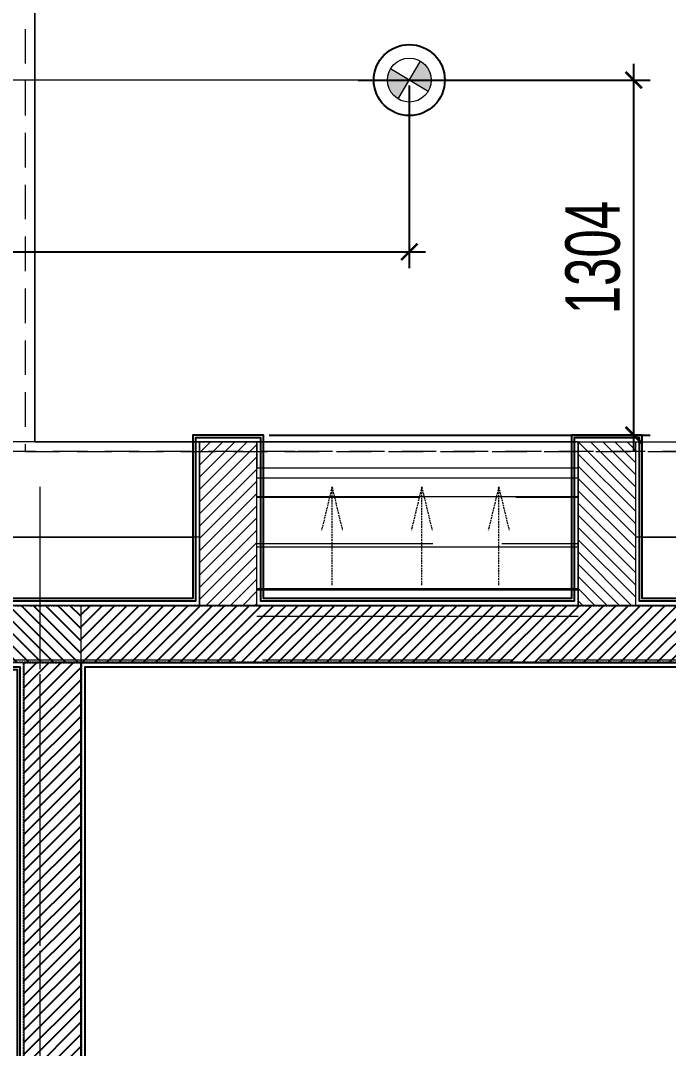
# Model space of a CAD drawing. Header units: millimetres. Extents: x -343543 to 400519, y -115663 to 104219.
# Drawn here: x -145506 to -143127, y 8574 to 12347 of the extents above; entities that cross this region are included whole.
import ezdxf
from ezdxf.xclip import XClip

# ---------------------------------------------------------------- set-up
doc = ezdxf.new("R2010")
doc.units = ezdxf.units.MM
doc.header["$XCLIPFRAME"] = 0
for name, pattern in [('XREF MAT BANG TUONG XAY$0$01.Xref _MB T1$0$HIDDEN', [9.525, 6.35, -3.175]), ('XREF MAT BANG TUONG XAY$0$CENTER', [50.8, 31.75, -6.35, 6.35, -6.35]), ('XREF MAT BANG TUONG XAY$0$xref_IKIGAI_Cot$0$HIDDEN', [9.525, 6.35, -3.175])]:
    doc.linetypes.add(name, pattern=pattern)
doc.layers.get('0').update_dxf_attribs({"color": 231, "lineweight": 0})
doc.layers.get('DefPoints').update_dxf_attribs({"color": 191})
for name, color, linetype, lineweight in [('1-INNO-E-Emergency', 1, 'EME', 5), ('A-SYMBOLS', 10, 'Continuous', 13), ('kata_dim', 231, 'Continuous', 0), ('SME-E-COND-LTG', 51, 'Continuous', 18), ('XREF MAT BANG TUONG XAY$0$01.Xref _MB T1$0$$0$A-PATT', 8, 'Continuous', 9), ('XREF MAT BANG TUONG XAY$0$01.Xref _MB T1$0$$0$A-WALL-INT', 8, 'Continuous', 9), ('XREF MAT BANG TUONG XAY$0$01.Xref _MB T1$0$A-FURN', 8, 'Continuous', 5), ('XREF MAT BANG TUONG XAY$0$01.Xref _MB T1$0$A-HIDD', 8, 'XREF MAT BANG TUONG XAY$0$01.Xref _MB T1$0$HIDDEN', 9), ('XREF MAT BANG TUONG XAY$0$01.Xref _MB T1$0$A-SYMBOLS', 8, 'Continuous', 13), ('XREF MAT BANG TUONG XAY$0$01.Xref _MB T1$0$A-TEXT', 8, 'Continuous', 25), ('XREF MAT BANG TUONG XAY$0$A-FINE', 8, 'Continuous', 25), ('XREF MAT BANG TUONG XAY$0$A-GRID', 8, 'XREF MAT BANG TUONG XAY$0$CENTER', 15), ('XREF MAT BANG TUONG XAY$0$A-WALL-INT', 8, 'Continuous', 9)]:
    doc.layers.add(name, color=color, linetype=linetype, lineweight=lineweight)
for name, color, linetype in [('XREF MAT BANG TUONG XAY$0$A-FNSH', 8, 'Continuous'), ('XREF MAT BANG TUONG XAY$0$A-FURN', 8, 'Continuous'), ('XREF MAT BANG TUONG XAY$0$A-PATT', 8, 'Continuous'), ('XREF MAT BANG TUONG XAY$0$xref_IKIGAI_Cot$0$S-HIDD', 8, 'XREF MAT BANG TUONG XAY$0$xref_IKIGAI_Cot$0$HIDDEN')]:
    doc.layers.add(name, color=color, linetype=linetype)
doc.styles.add('ROMANSssss', font='vntimeh.shx', dxfattribs={"width": 0.7})
doc.styles.add('SM-DIMTEXT', font='SME.shx', dxfattribs={"width": 0.7})
doc.linetypes.add('EME', pattern='A,2463.214661,-165.6529,["E",ROMANSssss,S=300,R=360,X=0,Y=-153.361507],-321.423057,2528.257516', length=5478.548134)
doc.dimstyles.new('SDIM-100', dxfattribs={"dimscale": 100, "dimtxt": 2, "dimasz": 0.6, "dimexe": 0.6, "dimexo": 0.2, "dimgap": 0.5, "dimtad": 1, "dimdec": 0, "dimzin": 12, "dimtxsty": 'SM-DIMTEXT', "dimblk": 'ARCHTICK', "dimblk1": 'ARCHTICK', "dimblk2": 'ARCHTICK', "dimcen": 0.12, "dimdle": 0.6, "dimclrd": 7, "dimclre": 8, "dimadec": 0, "dimazin": 3, "dimtfac": 2, "dimtix": 1, "dimtmove": 1, "dimatfit": 3, "dimfxl": 1, "dimtzin": 0, "dimarcsym": 1})

# ---------------------------------------------------------------- blocks, each defined once
blk = doc.blocks.new('XREF MAT BANG TUONG XAY$0$00.xref_IKIGAI_Truc')
at = {"layer": 'XREF MAT BANG TUONG XAY$0$A-GRID', "color": 8, "ltscale": 20}
for points in [[(35900, -3895), (35900, 10635.4)], [(-2907.5, 10000), (42750, 10000)]]:
    blk.add_lwpolyline(points, dxfattribs=at)
blk = doc.blocks.new('*U110')
at = {"layer": 'XREF MAT BANG TUONG XAY$0$01.Xref _MB T1$0$$0$A-PATT'}
h = blk.add_hatch(dxfattribs=at)
h.set_pattern_fill('ANSI31', color=8, scale=10, angle=0.0001)
h.set_pattern_definition([(45.00006, (-3942.478, 18758.16), (-22.450663, 22.450617), [])])
h.paths.add_polyline_path([(210, 600), (0, 600), (0, 0), (210, 0)])
at = {"layer": 'XREF MAT BANG TUONG XAY$0$01.Xref _MB T1$0$$0$A-WALL-INT', "color": 8}
blk.add_lwpolyline([(210, 600), (0, 600), (0, 0), (210, 0)], close=True, dxfattribs=at)
blk = doc.blocks.new('XREF MAT BANG TUONG XAY$0$xref_IKIGAI_Cot')
at = {"layer": 'XREF MAT BANG TUONG XAY$0$A-GRID', "color": 8, "ltscale": 20}
for points in [[(35900, -3895), (35900, 10635.4)], [(-2907.5, 10000), (42750, 10000)]]:
    blk.add_lwpolyline(points, dxfattribs=at)
at = {"layer": 'XREF MAT BANG TUONG XAY$0$xref_IKIGAI_Cot$0$S-HIDD', "color": 8}
for points in [[(34900, 10200), (39790, 10200), (39790, 9990), (34900, 9990)], [(36050, 3000), (35840, 3000), (35840, 9990), (36050, 9990)]]:
    blk.add_lwpolyline(points, close=True, dxfattribs=at)
blk = doc.blocks.new('*U229')
at = {"layer": 'XREF MAT BANG TUONG XAY$0$A-PATT'}
h = blk.add_hatch(dxfattribs=at)
h.set_pattern_fill('ANSI31', color=8, scale=10)
h.set_pattern_definition([(45, (38996.8, -11293.564), (-22.45064, 22.45064), [])])
h.paths.add_polyline_path([(-38.7, 47.5), (3511.3, 47.5), (3511.3, -162.5), (-38.7, -162.5)])
at = {"layer": 'XREF MAT BANG TUONG XAY$0$A-WALL-INT', "color": 8}
blk.add_lwpolyline([(-38.7, 47.5), (3511.3, 47.5), (3511.3, -162.5), (-38.7, -162.5)], close=True, dxfattribs=at)
blk = doc.blocks.new('*U227')
at = {"layer": 'XREF MAT BANG TUONG XAY$0$A-PATT'}
h = blk.add_hatch(dxfattribs=at)
h.set_pattern_fill('ANSI31', color=8, scale=10)
h.set_pattern_definition([(45, (36946.78, -11293.564), (-22.45064, 22.45064), [])])
h.paths.add_polyline_path([(-38.7, 47.5), (1461.3, 47.5), (1461.3, -162.5), (-38.7, -162.5)])
at = {"layer": 'XREF MAT BANG TUONG XAY$0$A-WALL-INT', "color": 8}
blk.add_lwpolyline([(-38.7, 47.5), (1461.3, 47.5), (1461.3, -162.5), (-38.7, -162.5)], close=True, dxfattribs=at)
blk = doc.blocks.new('*U228')
at = {"layer": 'XREF MAT BANG TUONG XAY$0$A-PATT'}
h = blk.add_hatch(dxfattribs=at)
h.set_pattern_fill('ANSI31', color=8, scale=10)
h.set_pattern_definition([(45, (42036.79, -11293.564), (-22.45064, 22.45064), [])])
h.paths.add_polyline_path([(-38.7, 47.5), (6551.3, 47.5), (6551.3, -162.5), (-38.7, -162.5)])
at = {"layer": 'XREF MAT BANG TUONG XAY$0$A-WALL-INT', "color": 8}
blk.add_lwpolyline([(-38.7, 47.5), (6551.3, 47.5), (6551.3, -162.5), (-38.7, -162.5)], close=True, dxfattribs=at)
blk = doc.blocks.new('XREF MAT BANG TUONG XAY$0$01.Xref _MB T1$0$Phong tam')
at = {"layer": 'XREF MAT BANG TUONG XAY$0$A-FURN', "color": 8}
blk.add_blockref('*U227', (-4616.3, 7152.5), dxfattribs=at)
at = {"layer": 'XREF MAT BANG TUONG XAY$0$A-FURN', "color": 8, "rotation": 90}
blk.add_blockref('*U228', (-4607.5, 438.7), dxfattribs=at)
blk = doc.blocks.new('01.Xref _MB T1')
at = {"layer": 'XREF MAT BANG TUONG XAY$0$01.Xref _MB T1$0$A-FURN', "ltscale": 500}
h = blk.add_hatch(dxfattribs=at)
h.set_pattern_fill('AR-RROOF', color=8, scale=10)
h.paths.add_polyline_path([(37874.99904, 10150.00011), (36694.99903, 10150.00011), (36694.99903, 10749.99994), (37874.99904, 10749.99994)])
at = {"color": 8}
blk.add_lwpolyline([(34650.00011, 15899.99915), (31605.00022, 15900.00022), (31605.00022, 19187.99989), (34600.00955, 19190.00266), (34600.00955, 19100.00025), (35000.00022, 19100), (35000.00022, 19190.00241), (39700.00022, 19190.00241), (39699.99997, 18999.99692), (39789.99986, 18999.99692), (39790.00011, 10200), (34650.00011, 10200), (34650.00011, 15899.99915)], dxfattribs=at)
for points in [[(34930.00011, 18907.20169), (39540.00011, 18902.78641), (39540.00011, 10450), (38084.99904, 10450), (38084.99904, 10200), (36484.99904, 10200), (36484.99904, 10450), (34930.00011, 10450)], [(36460.00014, 10449.99962), (36459.90202, 10824.96238), (36720.02483, 10825.03045), (36720.02483, 10225.00011), (37849.99991, 10225.00011), (37849.99991, 10825.00851), (38110.00023, 10825.00851), (38110.00023, 10450), (39540.00011, 10450), (39540.00011, 18876.83588), (34930.00011, 18907.20169), (34930.00011, 10450)], [(38084.99904, 10200), (36484.99904, 10200), (36484.99904, 10800), (38084.99904, 10800)], [(37874.99904, 10799.99994), (36694.99903, 10799.99994), (36694.99903, 10704.99994), (37874.99904, 10704.99994)], [(37874.99904, 10200.00011), (36694.99903, 10200.00011), (36694.99903, 10799.99994), (37874.99904, 10799.99994)]]:
    blk.add_lwpolyline(points, close=True, dxfattribs=at)
at = {"layer": 'XREF MAT BANG TUONG XAY$0$01.Xref _MB T1$0$A-FURN', "color": 8}
for points in [[(38920.00011, 15748), (39420.00011, 15748), (39420.00011, 10799.83247), (37734.99904, 10800), (36834.99903, 10800), (35280.00011, 10800), (35280.00011, 14948), (35880.00011, 14948)], [(39320.00011, 15748), (39320.00011, 10799.92121), (35380.00011, 10800.07879), (35380.00011, 14948)], [(37175.20395, 14948), (35880.00021, 14948), (35880.0001, 10800), (38920.00002, 10800), (38920.00011, 15748), (38829.08597, 15748)], [(38920.00011, 15748), (38920.00011, 10799.83247), (35880.00011, 10800), (35880.00011, 14948)]]:
    blk.add_lwpolyline(points, dxfattribs=at)
at = {"layer": 'XREF MAT BANG TUONG XAY$0$01.Xref _MB T1$0$A-HIDD', "color": 8, "ltscale": 20}
for points in [[(38920.00011, 15783), (39455.00011, 15783), (39455.00011, 10764.82899), (37734.99556, 10765), (36834.99903, 10765), (35245.00011, 10765), (35245.00011, 14983), (35845.00021, 14983)], [(37557.72069, 14983), (35845.00021, 14983), (35845.0001, 10765), (38955.00001, 10765), (38955.00011, 15783), (38812.07067, 15783)]]:
    blk.add_lwpolyline(points, dxfattribs=at)
at = {"layer": 'XREF MAT BANG TUONG XAY$0$01.Xref _MB T1$0$A-HIDD', "color": 8}
for points in [[(36971.15988, 10274.85092), (36971.15988, 10634.88777), (36933.03168, 10476.03058)], [(36971.15988, 10274.85092), (36971.15988, 10634.88777), (37009.28809, 10476.03058)], [(37300.62167, 10274.85092), (37300.62167, 10634.88777), (37262.49347, 10476.03058)], [(37300.62167, 10274.85092), (37300.62167, 10634.88777), (37338.74988, 10476.03058)], [(37583.32162, 10274.85092), (37583.32162, 10634.88777), (37545.19342, 10476.03058)], [(37583.32162, 10274.85092), (37583.32162, 10634.88777), (37621.44983, 10476.03058)]]:
    blk.add_lwpolyline(points, dxfattribs=at)
at = {"layer": 'XREF MAT BANG TUONG XAY$0$A-FINE', "color": 8}
blk.add_lwpolyline([(36050.00152, 9989.99976), (39905.01103, 9989.99976), (39905.01103, 3094.99998), (36050.00152, 3094.99998)], close=True, dxfattribs=at)
at = {"layer": 'XREF MAT BANG TUONG XAY$0$A-FNSH', "color": 8}
for points in [[(40015.00146, 10215.00021), (38100.00023, 10215.00021), (38100.00023, 10814.87515), (37860.00023, 10815.00334), (37859.99991, 10215.00011), (36710.00043, 10215.00011), (36710.02443, 10815.02783), (36470.00023, 10814.96502), (36470.00008, 10214.99984), (34535.0013, 10214.99984), (34535.0013, 9974.99999), (35825.01179, 9975.00168), (35825.01906, 4469.99998), (34280.0013, 4469.99998)], [(40015.00146, 10225.00021), (38110.00023, 10225.00021), (38110.00023, 10824.86981), (37850.00024, 10825.00868), (37849.99991, 10225.00011), (36720.00083, 10225.00011), (36720.02483, 10825.03045), (36460.00023, 10824.96241), (36460.00008, 10224.99984), (34525.0013, 10224.99984), (34525.0013, 9964.99997), (35815.01181, 9965.00167), (35815.01905, 4479.99998), (34270.0013, 4479.99998)], [(25775.01058, 5984.99999), (31040.01069, 5984.99999), (31040.01069, 5884.99999), (31380.0013, 5884.99999), (31380.0013, 1284.99999), (31620.01069, 1284.99999), (31620.00978, 2985.0003), (40015.01091, 2984.99996), (40015.00113, 4414.99998), (37635.00083, 4415.00002), (37635.00082, 4290.0096), (39890.01081, 4290.00949), (39890.01081, 3414.99997), (39685.00142, 3414.99997), (39685.0012, 3109.99998), (36065.02005, 3109.99998), (36065.02143, 9974.99976), (39585.00146, 9975), (39585.00146, 9785.00021), (39890.01088, 9785.00021), (39890.01013, 5504.99989)]]:
    blk.add_lwpolyline(points, dxfattribs=at)
at = {"color": 8}
blk.add_blockref('XREF MAT BANG TUONG XAY$0$00.xref_IKIGAI_Truc', (0.00011, 0), dxfattribs=at)
ref = blk.add_blockref('XREF MAT BANG TUONG XAY$0$xref_IKIGAI_Cot', (-0.00927, -0.00001), dxfattribs=at)
XClip(ref).set_block_clipping_path([(-1610.3425959283, -2225.6693134198), (41829.1295208634, 21555.8819575264)])
at = {"layer": 'XREF MAT BANG TUONG XAY$0$01.Xref _MB T1$0$A-SYMBOLS', "color": 8}
blk.add_blockref('*U110', (36484.99903, 10200), dxfattribs=at)
at = {"layer": 'XREF MAT BANG TUONG XAY$0$01.Xref _MB T1$0$A-SYMBOLS', "color": 8, "xscale": -1}
blk.add_blockref('*U110', (38084.99904, 10200), dxfattribs=at)
at = {"layer": 'XREF MAT BANG TUONG XAY$0$A-FURN', "color": 8, "rotation": 180}
blk.add_blockref('*U229', (39561.30315, 10037.49976), dxfattribs=at)
at = {"layer": 'XREF MAT BANG TUONG XAY$0$01.Xref _MB T1$0$A-TEXT', "color": 8, "xscale": -1}
blk.add_blockref('XREF MAT BANG TUONG XAY$0$01.Xref _MB T1$0$Phong tam', (31395.0001, 2999.99999), dxfattribs=at)
blk = doc.blocks.new('Den downligh su co')
at = {"layer": '1-INNO-E-Emergency'}
h = blk.add_hatch(color=1, dxfattribs=at)
h.dxf.hatch_style = 1
h.paths.add_polyline_path([(-51.3, 51.3), (0, 0), (51.3, 51.3, 0.414214)])
h.paths.add_polyline_path([(0, 0), (-51.3, -51.3, 0.414214), (51.3, -51.3)])
at = {"layer": '1-INNO-E-Emergency', "color": 1}
for points in [[(-51.3, 51.3), (51.3, -51.3)], [(-51.3, -51.3), (51.3, 51.3)]]:
    blk.add_lwpolyline(points, dxfattribs=at)
blk.add_circle((0, 0), 72.5, dxfattribs=at)
at = {"layer": 'DefPoints', "ltscale": 5}
blk.add_circle((0, 0), 117.2, dxfattribs=at)
blk = doc.blocks.new('_ArchTick')
at = {"color": 0, "linetype": 'ByBlock', "const_width": 0.15}
blk.add_lwpolyline([(-0.5, -0.5), (0.5, 0.5)], dxfattribs=at)
blk = doc.blocks.new('*D432')
at = {"layer": 'DefPoints', "color": 0, "linetype": 'Continuous', "ltscale": 1000, "transparency": 16777216}
for p in [(-144078.1, 12128.6), (-144078.1, 11498.1), (-148073.1, 10946.8)]:
    blk.add_point(p, dxfattribs=at)
at = {"layer": 'kata_dim', "color": 8, "linetype": 'Continuous', "lineweight": -2, "ltscale": 1000, "transparency": 16777216}
for p, q in [((-144078.1, 12108.6), (-144078.1, 11438.1)), ((-148073.1, 10966.8), (-148073.1, 11558.1))]:
    blk.add_line(p, q, dxfattribs=at)
at = {"layer": 'kata_dim', "color": 7, "linetype": 'Continuous', "lineweight": -2, "ltscale": 1000, "transparency": 16777216}
blk.add_line((-148133.1, 11498.1), (-144018.1, 11498.1), dxfattribs=at)
at = {"layer": 'kata_dim', "color": 7, "linetype": 'Continuous', "lineweight": -2, "ltscale": 1000, "transparency": 16777216, "xscale": 60, "yscale": 60, "zscale": 60, "rotation": 180}
blk.add_blockref('_ArchTick', (-148073.1, 11498.1), dxfattribs=at)
at = {"layer": 'kata_dim', "color": 7, "linetype": 'Continuous', "lineweight": -2, "ltscale": 1000, "transparency": 16777216, "xscale": 60, "yscale": 60, "zscale": 60}
blk.add_blockref('_ArchTick', (-144078.1, 11498.1), dxfattribs=at)
at = {"layer": 'kata_dim', "color": 0, "linetype": 'Continuous', "ltscale": 1000, "transparency": 16777216, "insert": (-146075.6, 11648.1), "char_height": 200, "attachment_point": 5, "style": 'SM-DIMTEXT'}
blk.add_mtext('3995', dxfattribs=at)
blk = doc.blocks.new('*D442')
at = {"layer": 'DefPoints', "color": 0, "linetype": 'Continuous', "ltscale": 1000, "transparency": 16777216}
for p in [(-144286.1, 12128.6), (-143253.8, 12128.6), (-144613.1, 10825)]:
    blk.add_point(p, dxfattribs=at)
at = {"layer": 'kata_dim', "color": 7, "linetype": 'Continuous', "lineweight": -2, "ltscale": 1000, "transparency": 16777216}
blk.add_line((-143253.8, 10765), (-143253.8, 12188.6), dxfattribs=at)
at = {"layer": 'kata_dim', "color": 8, "linetype": 'Continuous', "lineweight": -2, "ltscale": 1000, "transparency": 16777216}
for p, q in [((-144266.1, 12128.6), (-143193.8, 12128.6)), ((-144593.1, 10825), (-143193.8, 10825))]:
    blk.add_line(p, q, dxfattribs=at)
at = {"layer": 'kata_dim', "color": 7, "linetype": 'Continuous', "lineweight": -2, "ltscale": 1000, "transparency": 16777216, "xscale": 60, "yscale": 60, "zscale": 60}
for p, rotation in [((-143253.8, 12128.6), 90), ((-143253.8, 10825), 270)]:
    blk.add_blockref('_ArchTick', p, dxfattribs=dict(at, rotation=rotation))
at = {"layer": 'kata_dim', "color": 0, "linetype": 'Continuous', "ltscale": 1000, "transparency": 16777216, "insert": (-143403.8, 11476.8), "char_height": 200, "attachment_point": 5, "rotation": 90, "style": 'SM-DIMTEXT'}
blk.add_mtext('1304', dxfattribs=at)

msp = doc.modelspace()

# ---------------------------------------------------------------- block references
at = {"layer": 'A-SYMBOLS'}
msp.add_blockref('01.Xref _MB T1', (-181333.1, 0), dxfattribs=at)

# ---------------------------------------------------------------- next in the draw order: linework, layer by layer
at = {"layer": 'SME-E-COND-LTG', "color": 1, "linetype": 'Continuous', "ltscale": 1000}
msp.add_line((-144078.1, 12128.6), (-148073.1, 12128.6), dxfattribs=at)

# ---------------------------------------------------------------- next in the draw order: block references
at = {"layer": '1-INNO-E-Emergency', "xscale": 1.112275862068966, "yscale": 1.112275862068966, "zscale": 1.112275862068966, "rotation": 104.2273817828765}
msp.add_blockref('Den downligh su co', (-144078.1, 12128.6), dxfattribs=at)

# ---------------------------------------------------------------- next in the draw order: dimensions: what is measured, and where the dimension line sits
at = {"layer": 'kata_dim', "linetype": 'Continuous', "ltscale": 1000}
dim = msp.add_linear_dim(base=(-143253.8, 12128.6), p1=(-144613.1, 10825), p2=(-144286.1, 12128.6), angle=90, dimstyle='SDIM-100', dxfattribs=at)
dim.commit()
dim.dimension.update_dxf_attribs({"geometry": '*D442', "text_midpoint": (-143403.8, 11476.8)})
dim = msp.add_linear_dim(base=(-144078.1, 11498.1), p1=(-148073.1, 10946.8), p2=(-144078.1, 12128.6), dimstyle='SDIM-100', dxfattribs=at)
dim.commit()
dim.dimension.update_dxf_attribs({"geometry": '*D432', "text_midpoint": (-146075.6, 11648.1)})

doc.saveas('drawing.dxf')
